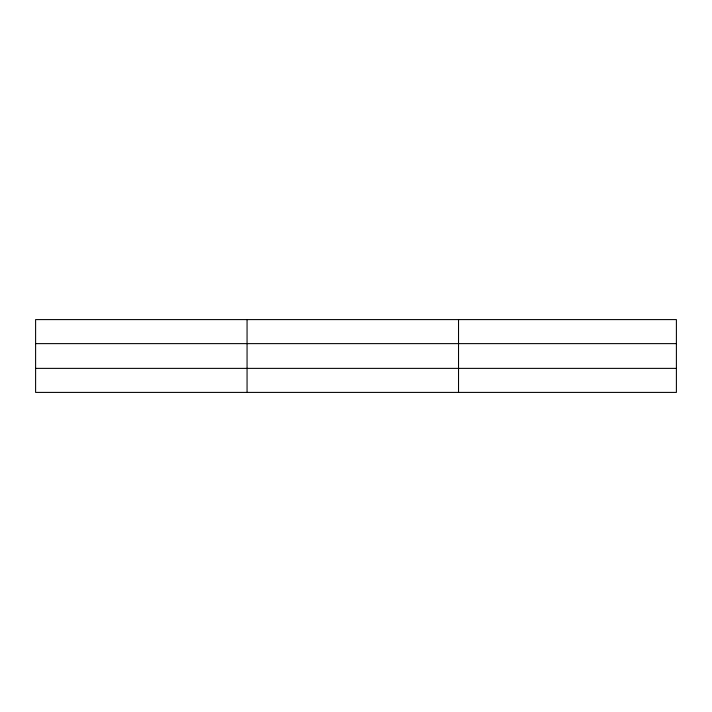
<?xml version="1.0" encoding="UTF-8"?>
<svg xmlns="http://www.w3.org/2000/svg" width="712" height="712" viewBox="0 0 712 712"><rect width="100%" height="100%" fill="white"/><g stroke="black" fill="none" stroke-linecap="round" stroke-linejoin="round"><path stroke-width="1.07" d="M247.064 392.41L247.064 319.59M458.528 392.41L458.528 319.59M676.4 368.38L676.4 392.41L35.6 392.41L35.6 319.59L676.4 319.59L676.4 368.38L35.6 368.38M35.6 343.62L676.4 343.62"/></g></svg>
